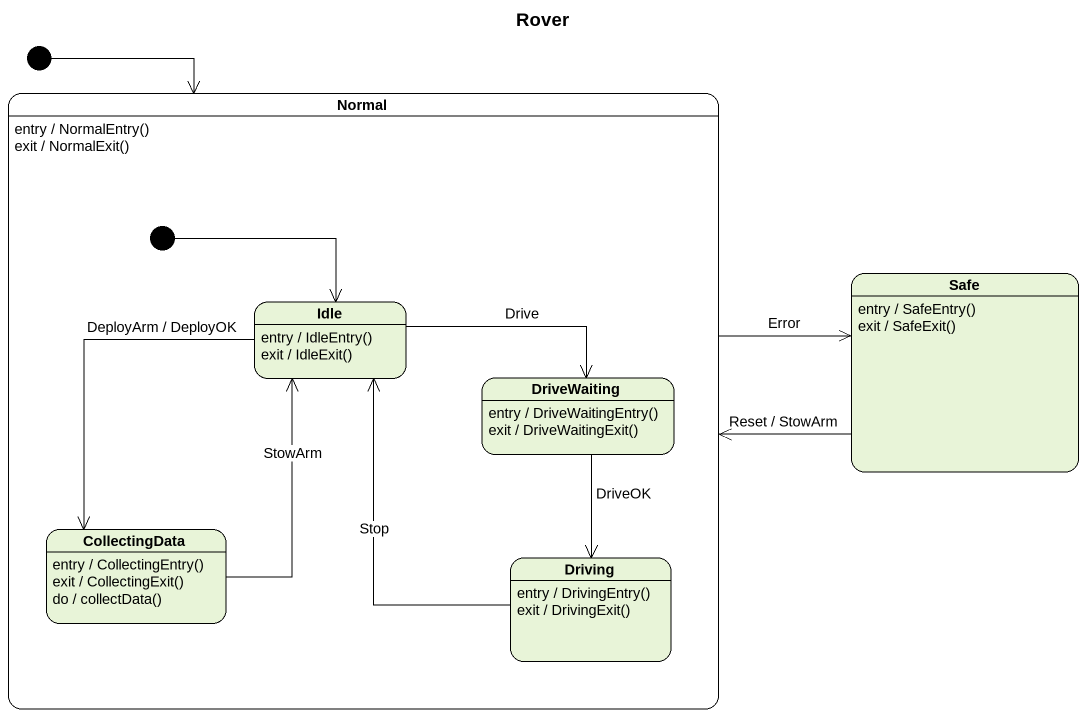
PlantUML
@startuml
title Rover
hide empty description
state Normal {
  state Idle
  Idle : entry / IdleEntry()
  Idle : exit / IdleExit()
  state DriveWaiting
  DriveWaiting : entry / DriveWaitingEntry()
  DriveWaiting : exit / DriveWaitingExit()
  state CollectingData
  CollectingData : entry / CollectingEntry()
  CollectingData : exit / CollectingExit()
  CollectingData : do / collectData()
  state Driving
  Driving : entry / DrivingEntry()
  Driving : exit / DrivingExit()
  [*] --> Idle
}
Normal : entry / NormalEntry()
Normal : exit / NormalExit()
state Safe
Safe : entry / SafeEntry()
Safe : exit / SafeExit()
[*] --> Normal
Normal -right-> Safe : Error
Idle -right-> DriveWaiting : Drive
Idle --> CollectingData : DeployArm / DeployOK
Safe -left-> Normal : Reset / StowArm
DriveWaiting --> Driving : DriveOK
CollectingData -up-> Idle : StowArm
Driving -up-> Idle : Stop
@enduml
